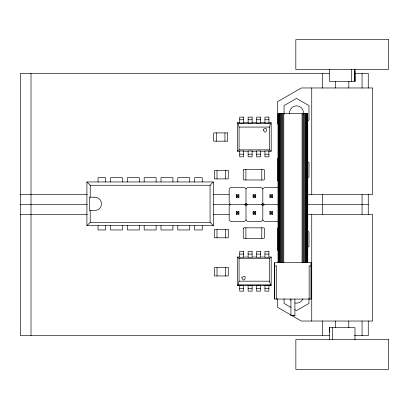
<?xml version="1.0" encoding="UTF-8"?>
<svg xmlns="http://www.w3.org/2000/svg" width="409" height="409" viewBox="0 0 409 409"><rect width="100%" height="100%" fill="white"/><g stroke="black" fill="none" stroke-linecap="round" stroke-linejoin="round"><path stroke-width="0.61" d="M274.71 299.061L274.71 262.644L311.126 262.644L311.126 299.061L274.71 299.061L274.71 262.644M332.64 339.552L332.711 327.655M351.658 81.345L351.73 69.448M311.126 262.644L311.126 299.061M271.208 151.212L269.572 149.863L269.572 127.076L270.39 123.416L271.208 122.741L271.208 151.212L268.923 151.212M237.43 285.528L238.248 284.853L239.066 281.188L239.066 258.401L237.43 257.056L237.43 285.528L271.198 285.528L271.198 257.056L268.912 257.056M86.912 225.656L90.22 222.348L210.062 222.348L213.375 225.656L213.375 181.959L86.912 181.959L86.912 225.656L213.375 225.656M86.912 181.959L90.22 185.267L210.062 185.267L213.375 181.959M236.264 197.414L238.912 194.766L236.264 194.766L236.264 197.414L238.912 197.414L238.912 194.766M230.502 204.5L229.178 205.824L229.178 219.991L230.502 221.32L244.669 221.32L245.993 219.991L245.993 205.824L247.317 204.5L261.489 204.5L262.813 203.176L262.813 189.009L261.489 187.68L247.317 187.68L245.993 189.009L245.993 203.176L244.669 204.5L230.502 204.5L229.178 203.176L229.178 189.009L230.502 187.68L244.669 187.68L245.993 189.009M236.264 214.234L238.912 211.586L236.264 211.586L236.264 214.234L238.912 214.234L238.912 211.586M253.079 197.414L255.727 194.766L253.079 194.766L253.079 197.414L255.727 197.414L255.727 194.766M262.813 189.009L264.137 187.68L278.304 187.68M253.079 214.234L255.727 211.586L253.079 211.586L253.079 214.234L255.727 214.234L255.727 211.586M269.899 197.414L272.547 194.766L269.899 194.766L269.899 197.414L272.547 197.414L272.547 194.766M245.993 219.991L247.317 221.32L261.489 221.32L262.813 219.991L262.813 205.824L264.137 204.5L262.813 203.176M269.899 214.234L272.547 211.586L269.899 211.586L269.899 214.234L272.547 214.234L272.547 211.586M239.725 122.741L237.44 122.741L237.44 151.212L239.081 149.863L269.572 149.863M239.066 258.401L269.557 258.401L271.198 257.056M307.353 120.931L308.979 119.99L308.979 105.604L296.515 98.411L284.056 105.604L284.056 113.999M278.524 158.094L277.435 158.723L277.435 180.758L278.524 181.386M307.353 177.874L308.979 176.933L308.979 162.547L307.353 161.606M278.524 227.614L277.435 228.242L277.435 250.277L278.524 250.906M307.353 247.394L308.979 246.453L308.979 232.067L307.353 231.126M329.276 73.385L20.45 73.385L20.45 335.6L329.276 335.61M354.501 73.385L368.258 73.385L368.258 88.053M239.725 119.76L243.698 119.76M248.135 119.76L252.108 119.76M256.545 119.76L260.518 119.76M264.95 119.76L268.923 119.76M243.698 122.741L248.135 122.741M252.108 122.741L256.545 122.741M260.518 122.741L264.95 122.741M268.923 122.741L271.208 122.741M237.44 122.741L238.263 123.416L270.39 123.416M238.263 123.416L239.081 127.076L269.572 127.076M237.44 151.212L239.725 151.212M243.698 151.212L248.135 151.212M252.108 151.212L256.545 151.212M260.518 151.212L264.95 151.212M239.725 154.188L243.698 154.188M248.135 154.188L252.108 154.188M256.545 154.188L260.518 154.188M264.95 154.188L268.923 154.188M20.45 194.566L87.229 194.566M213.089 194.566L229.06 194.566M307.072 194.566L372.609 194.566L372.609 87.971L301.356 87.971L277.435 101.78L277.435 123.815L278.524 124.443M20.45 204.5L87.229 204.5M213.089 204.5L230.339 204.5M245.032 204.5L246.949 204.5M261.648 204.5L278.304 204.5M307.645 204.5L368.258 204.5M20.45 214.434L87.229 214.434M213.089 214.434L229.06 214.434M307.072 214.434L372.609 214.434L372.609 321.029L301.356 321.029L292.118 315.697M278.304 221.32L264.137 221.32L262.813 219.991M239.715 254.076L243.687 254.076M248.12 254.076L252.092 254.076M256.53 254.076L260.502 254.076M264.94 254.076L268.912 254.076M237.43 257.056L239.715 257.056M243.687 257.056L248.12 257.056M252.092 257.056L256.53 257.056M260.502 257.056L264.94 257.056M274.71 265.957L276.699 265.957L276.699 299.061M311.126 265.957L309.143 265.957L309.143 299.061M239.066 281.188L269.557 281.188L270.38 284.853L271.198 285.528M238.248 284.853L270.38 284.853M239.715 288.503L243.687 288.503M248.12 288.503L252.092 288.503M256.53 288.503L260.502 288.503M264.94 288.503L268.912 288.503M290.932 315.451L294.904 315.451M354.501 335.641L368.258 335.651L368.258 320.978M291.101 307.466L284.056 303.396L284.056 298.601M294.889 309.654L296.515 310.589L308.979 303.396L308.979 298.601M291.029 315.068L277.435 307.22L277.435 298.652M269.899 194.766L272.547 197.414M253.079 194.766L255.727 197.414M269.899 211.586L272.547 214.234M261.489 204.5L262.813 205.824M245.993 203.176L247.317 204.5M236.264 194.766L238.912 197.414M253.079 211.586L255.727 214.234M244.669 204.5L245.993 205.824M236.264 211.586L238.912 214.234M354.808 71.253L354.94 81.345L329.393 81.345L329.393 69.208M329.48 331.438L329.429 327.655L354.976 327.655L354.976 339.792M354.843 69.484L354.94 81.345L354.94 69.208M329.465 332.021L329.429 327.655L329.429 339.792M368.258 194.336L368.258 214.664M362.067 73.385L362.067 88.053M362.067 194.566L362.067 214.434M362.067 320.978L362.067 335.651M348.821 81.345L348.821 87.971M348.821 321.029L348.821 327.655M335.579 81.345L335.579 87.971M335.579 321.029L335.579 327.655M322.338 73.385L322.338 88.053M322.338 194.566L322.338 214.434M322.338 320.932L322.338 335.6M311.745 87.971L311.745 194.566M311.745 214.434L311.745 321.029M307.762 262.644L307.762 113.671L278.079 113.671L278.079 262.644M307.594 113.671L307.594 262.644M307.312 113.671L307.312 262.644M306.929 113.671L306.929 262.644M306.448 113.671L306.448 262.644M305.876 113.671L305.876 262.644M305.226 113.671L305.226 262.644M304.506 113.671L304.506 262.644M303.729 113.671L303.729 262.644M302.911 113.671L302.911 262.644M302.062 113.671L302.062 262.644M294.904 299.061L294.904 315.615L290.932 315.615L290.932 299.061M283.78 113.671L283.78 262.644M282.931 113.671L282.931 262.644M282.108 113.671L282.108 262.644M281.331 113.671L281.331 262.644M280.615 113.671L280.615 262.644M279.961 113.671L279.961 262.644M279.393 113.671L279.393 262.644M278.907 113.671L278.907 262.644M278.524 113.671L278.524 262.644M278.248 113.671L278.248 262.644M269.557 258.401L269.557 281.188M261.791 169.423L261.791 180.006M261.791 227.818L261.791 238.401M245.901 169.423L245.901 180.006M245.901 227.818L245.901 238.401M239.081 127.076L239.081 149.863M225.615 170.619L225.615 178.897M225.615 229.526L225.615 237.798M225.615 267.67L225.615 275.947M224.955 132.899L224.955 141.177M217.01 170.619L217.01 178.897M217.01 229.526L217.01 237.798M217.01 267.67L217.01 275.947M216.346 132.899L216.346 141.177M210.062 185.267L210.062 222.348M202.251 181.959L202.251 177.654L194.638 177.654L194.638 181.959M202.251 225.656L202.251 229.96L194.638 229.96L194.638 225.656M189.735 181.959L189.735 177.654L177.818 177.654L177.818 181.959M189.735 225.656L189.735 229.96L177.818 229.96L177.818 225.656M172.92 181.959L172.92 177.654L161.003 177.654L161.003 181.959M172.92 225.656L172.92 229.96L161.003 229.96L161.003 225.656M156.1 181.959L156.1 177.654L144.183 177.654L144.183 181.959M156.1 225.656L156.1 229.96L144.183 229.96L144.183 225.656M139.285 181.959L139.285 177.654L127.368 177.654L127.368 181.959M139.285 225.656L139.285 229.96L127.368 229.96L127.368 225.656M122.465 181.959L122.465 177.654L110.548 177.654L110.548 181.959M122.465 225.656L122.465 229.96L110.548 229.96L110.548 225.656M105.65 181.959L105.65 177.654L98.032 177.654L98.032 181.959M105.65 225.656L105.65 229.96L98.032 229.96L98.032 225.656M90.22 185.267L90.22 197.184M90.22 210.43L90.22 222.348M31.007 73.385L31.007 335.6M302.911 298.928A6.953 6.953 0 0 1 294.94 302.972M290.957 300.38A6.953 6.953 0 0 1 290.185 299.076M289.644 113.86A6.953 6.953 0 0 1 296.668 105.849A6.953 6.953 0 0 1 303.335 114.152M243.258 169.996L243.253 179.352L243.662 179.96L263.779 180.011L264.388 179.602L264.439 170.083L264.03 169.469L243.917 169.418L243.258 169.996M243.258 228.391L243.253 237.747L243.662 238.355L263.779 238.406L264.388 237.997L264.439 228.478L264.03 227.864L243.917 227.813L243.258 228.391M241.806 277.634C244.362 285.053 247.966 272.368 241.806 277.634M263.253 129.755C265.814 137.173 269.413 124.489 263.253 129.755M388.514 39.632L295.819 39.632L295.819 69.428L388.514 69.428L388.514 39.632M243.698 117.112L239.725 117.112L239.725 122.956L243.698 122.956L243.698 117.112M252.108 117.112L248.135 117.112L248.135 122.956L252.108 122.956L252.108 117.112M260.518 117.112L256.545 117.112L256.545 122.956L260.518 122.956L260.518 117.112M268.923 117.112L264.95 117.112L264.95 122.956L268.923 122.956L268.923 117.112M227.603 132.899L213.697 132.899L213.697 141.177L227.603 141.177L227.603 132.899M243.698 150.998L239.725 150.998L239.725 156.841L243.698 156.841L243.698 150.998M252.108 150.998L248.135 150.998L248.135 156.841L252.108 156.841L252.108 150.998M260.518 150.998L256.545 150.998L256.545 156.841L260.518 156.841L260.518 150.998M268.923 150.998L264.95 150.998L264.95 156.841L268.923 156.841L268.923 150.998M228.263 170.619L214.362 170.619L214.362 178.897L228.263 178.897L228.263 170.619M94.857 197.184L89.433 197.184L89.433 210.43L94.857 210.43A6.621 6.621 0 0 0 101.478 203.81A6.621 6.621 0 0 0 94.857 197.184M228.263 229.526L214.362 229.526L214.362 237.798L228.263 237.798L228.263 229.526M243.687 251.428L239.715 251.428L239.715 257.271L243.687 257.271L243.687 251.428M252.092 251.428L248.12 251.428L248.12 257.271L252.092 257.271L252.092 251.428M260.502 251.428L256.53 251.428L256.53 257.271L260.502 257.271L260.502 251.428M268.912 251.428L264.94 251.428L264.94 257.271L268.912 257.271L268.912 251.428M228.263 267.67L214.362 267.67L214.362 275.947L228.263 275.947L228.263 267.67M243.687 285.308L239.715 285.308L239.715 291.152L243.687 291.152L243.687 285.308M252.092 285.308L248.12 285.308L248.12 291.152L252.092 291.152L252.092 285.308M260.502 285.308L256.53 285.308L256.53 291.152L260.502 291.152L260.502 285.308M268.912 285.308L264.94 285.308L264.94 291.152L268.912 291.152L268.912 285.308M388.55 339.572L295.855 339.572L295.855 369.368L388.55 369.368L388.55 339.572"/></g></svg>
